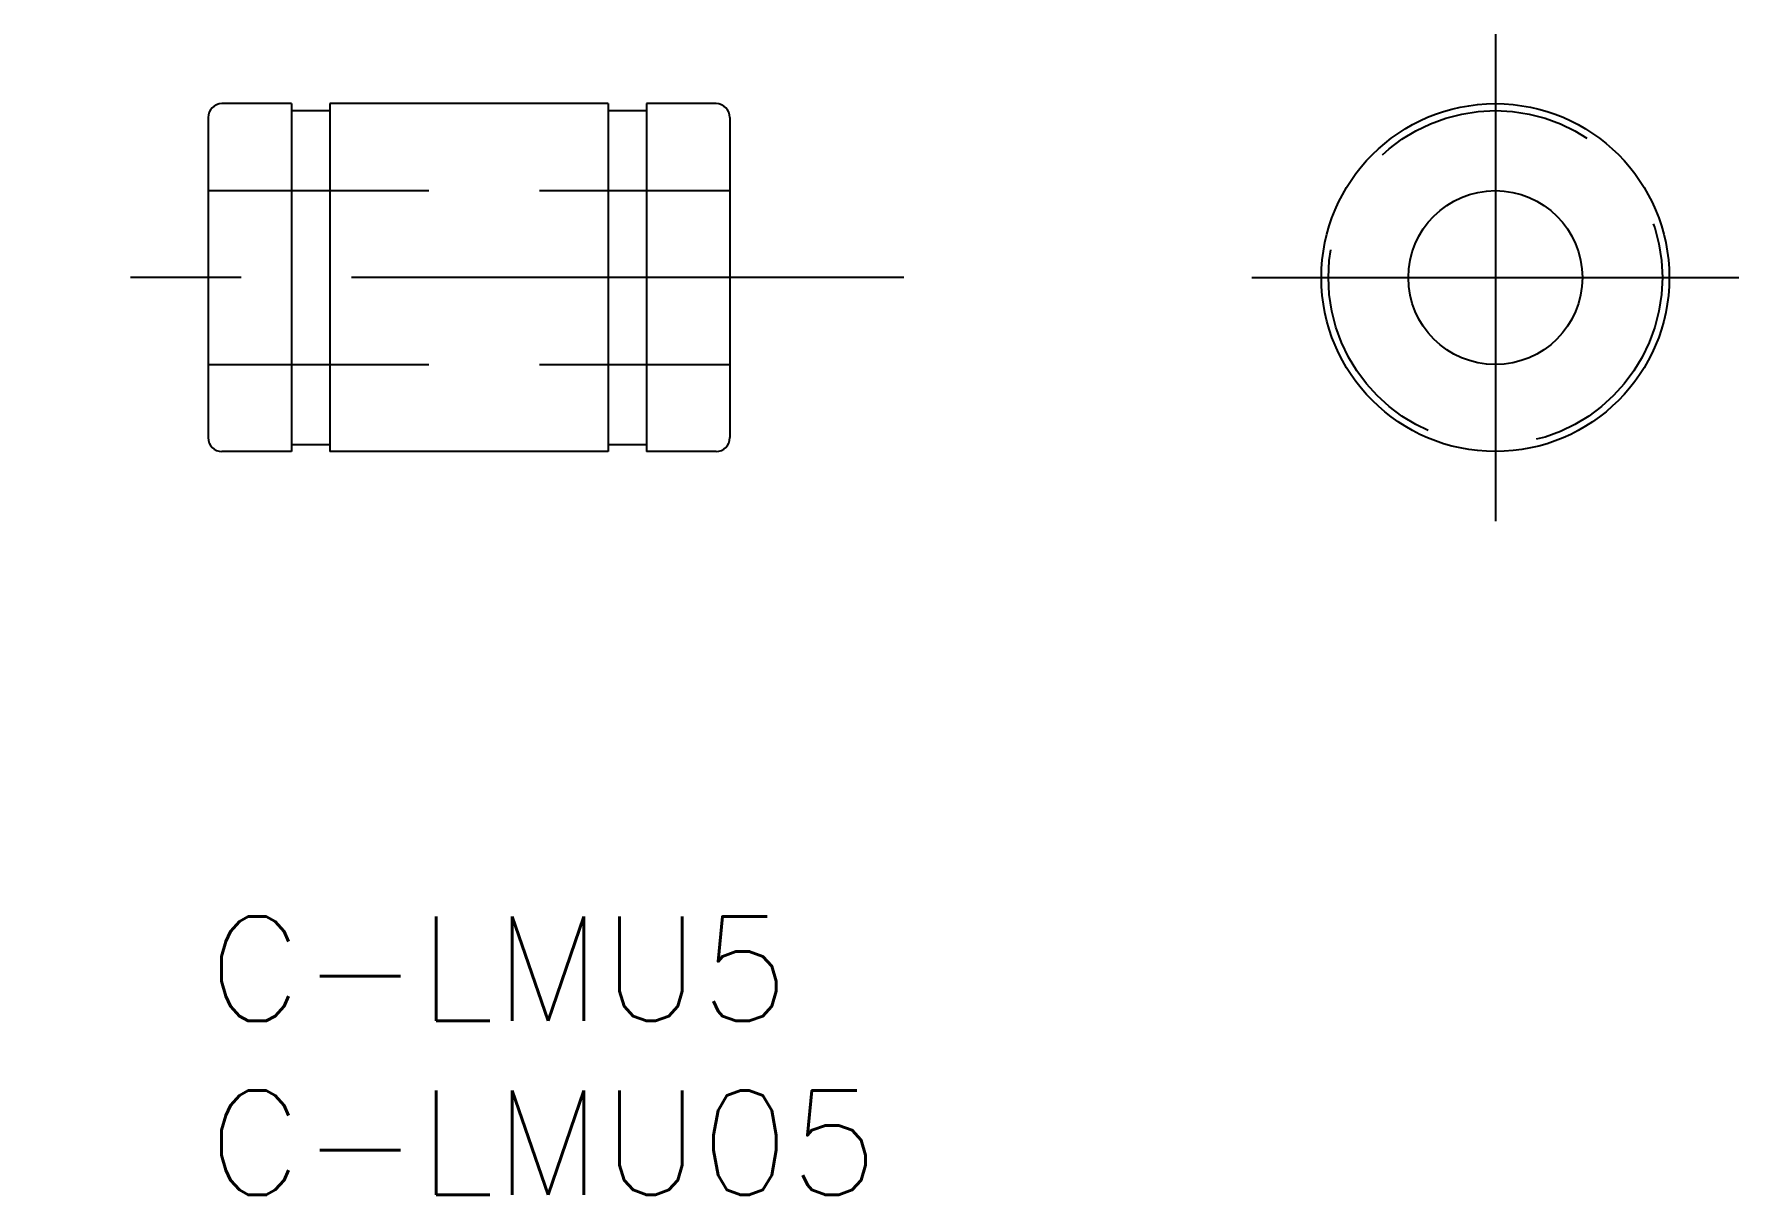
# Model space of a CAD drawing. Extents: x -5 to 44, y -8 to 25.4.
import ezdxf
from ezdxf.enums import TextEntityAlignment as Align

# ---------------------------------------------------------------- set-up
doc = ezdxf.new("R2010")
doc.units = 0
doc.header["$LTSCALE"] = 0.5
doc.linetypes.add('CENTER', pattern=[50.8, 31.75, -6.35, 6.35, -6.35])
doc.linetypes.add('DASHED', pattern=[19.05, 12.7, -6.35])
doc.layers.get('0').update_dxf_attribs({"linetype": 'CONTINUOUS'})
doc.layers.add('CENTER', color=1, linetype='CENTER')
doc.styles.get("Standard").update_dxf_attribs({"font": 'txt.shx', "height": 3, "bigfont": 'bigfont.shx'})

msp = doc.modelspace()

# ---------------------------------------------------------------- linework, layer by layer
at = {"color": 7, "linetype": 'CONTINUOUS'}
for p, q in [((2.4, 23.372), (0.4, 23.372)), ((2.4, 23.372), (2.4, 13.372)), ((2.4, 23.172), (3.5, 23.172)), ((11.5, 23.372), (3.5, 23.372)), ((3.5, 23.372), (3.5, 13.372)), ((11.5, 23.372), (11.5, 13.372)), ((11.5, 23.172), (12.6, 23.172)), ((14.6, 23.372), (12.6, 23.372)), ((12.6, 23.372), (12.6, 13.372)), ((0, 22.972), (0, 13.772)), ((15, 22.972), (15, 13.772)), ((2.4, 13.372), (0.4, 13.372)), ((2.4, 13.572), (3.5, 13.572)), ((11.5, 13.372), (3.5, 13.372)), ((11.5, 13.572), (12.6, 13.572)), ((14.6, 13.372), (12.6, 13.372))]:
    msp.add_line(p, q, dxfattribs=at)
at = {"color": 3, "linetype": 'DASHED'}
for p, q in [((0, 20.872), (15, 20.872)), ((0, 15.872), (15, 15.872))]:
    msp.add_line(p, q, dxfattribs=at)
at = {"color": 7, "linetype": 'CONTINUOUS'}
for radius in [5, 2.5]:
    msp.add_circle((37, 18.372), radius, dxfattribs=at)
at = {"color": 3, "linetype": 'DASHED'}
msp.add_circle((37, 18.372), 4.8, dxfattribs=at)
at = {"color": 7, "linetype": 'CONTINUOUS'}
for centre, start, end in [((0.4, 22.972), 90, 180), ((14.6, 22.972), 360, 90), ((0.4, 13.772), 180, 270), ((14.6, 13.772), 270, 360)]:
    msp.add_arc(centre, 0.4, start, end, dxfattribs=at)
at = {"layer": 'CENTER', "color": 1, "linetype": 'CENTER'}
for p, q in [((37, 25.372), (37, 11.372)), ((20, 18.372), (-5, 18.372)), ((30, 18.372), (44, 18.372))]:
    msp.add_line(p, q, dxfattribs=at)

# ---------------------------------------------------------------- texts
at = {"color": 7, "linetype": 'CONTINUOUS'}
for s, p in [('C-LMU5', (0, 0)), ('C-LMU05', (0, -5))]:
    msp.add_text(s, height=3, dxfattribs=at).set_placement(p, align=Align.TOP_LEFT)

doc.saveas('drawing.dxf')
